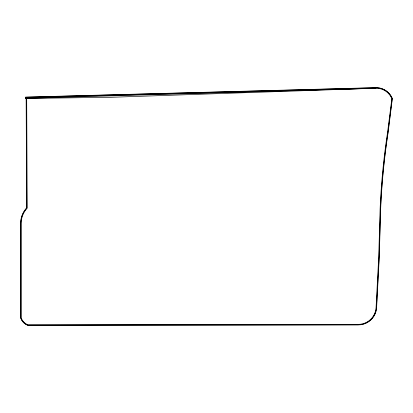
<?xml version="1.0" encoding="UTF-8"?>
<svg xmlns="http://www.w3.org/2000/svg" width="413" height="413" viewBox="0 0 413 413"><rect width="100%" height="100%" fill="white"/><g stroke="black" fill="none" stroke-linecap="round" stroke-linejoin="round"><path stroke-width="0.62" d="M375.969 88.222L111.04 97.298L25.425 98.47L25.425 97.117L375.066 87.67A17.485 17.485 0 0 1 392.35 98.501L388.086 132.697A707.232 707.232 0 0 0 380.672 208.761L379.263 257.154L376.62 307.602A18.378 18.378 0 0 1 358.143 324.912L27.831 325.346A11.931 11.931 0 0 1 20.65 317.943L20.65 223.232A22.534 22.534 0 0 1 26.623 207.951L26.138 98.47M26.695 98.309L376.857 88.212A16.923 16.923 0 0 1 391.085 97.122L391.777 98.599L391.509 101.304L387.533 132.614A707.81 707.81 0 0 0 380.115 208.741L378.706 257.129L376.062 307.556A17.836 17.836 0 0 1 358.128 324.36L27.939 324.788L27.243 324.499A11.373 11.373 0 0 1 21.476 318.557L21.208 317.84L21.208 223.242A21.982 21.982 0 0 1 26.143 209.36L27.186 208.157L26.695 97.912L25.983 97.659L375.076 88.232M380.502 208.756L379.093 257.144L376.455 307.587A18.218 18.218 0 0 1 358.138 324.747L27.862 325.181L27.077 324.855A11.765 11.765 0 0 1 21.12 318.712L20.815 317.912L20.815 223.237A22.369 22.369 0 0 1 25.838 209.112L26.793 208.013L26.308 98.304L25.591 98.304L25.591 97.277L375.071 87.84A17.32 17.32 0 0 1 391.431 96.936L392.18 98.531L387.921 132.671A707.407 707.407 0 0 0 380.502 208.756"/></g></svg>
